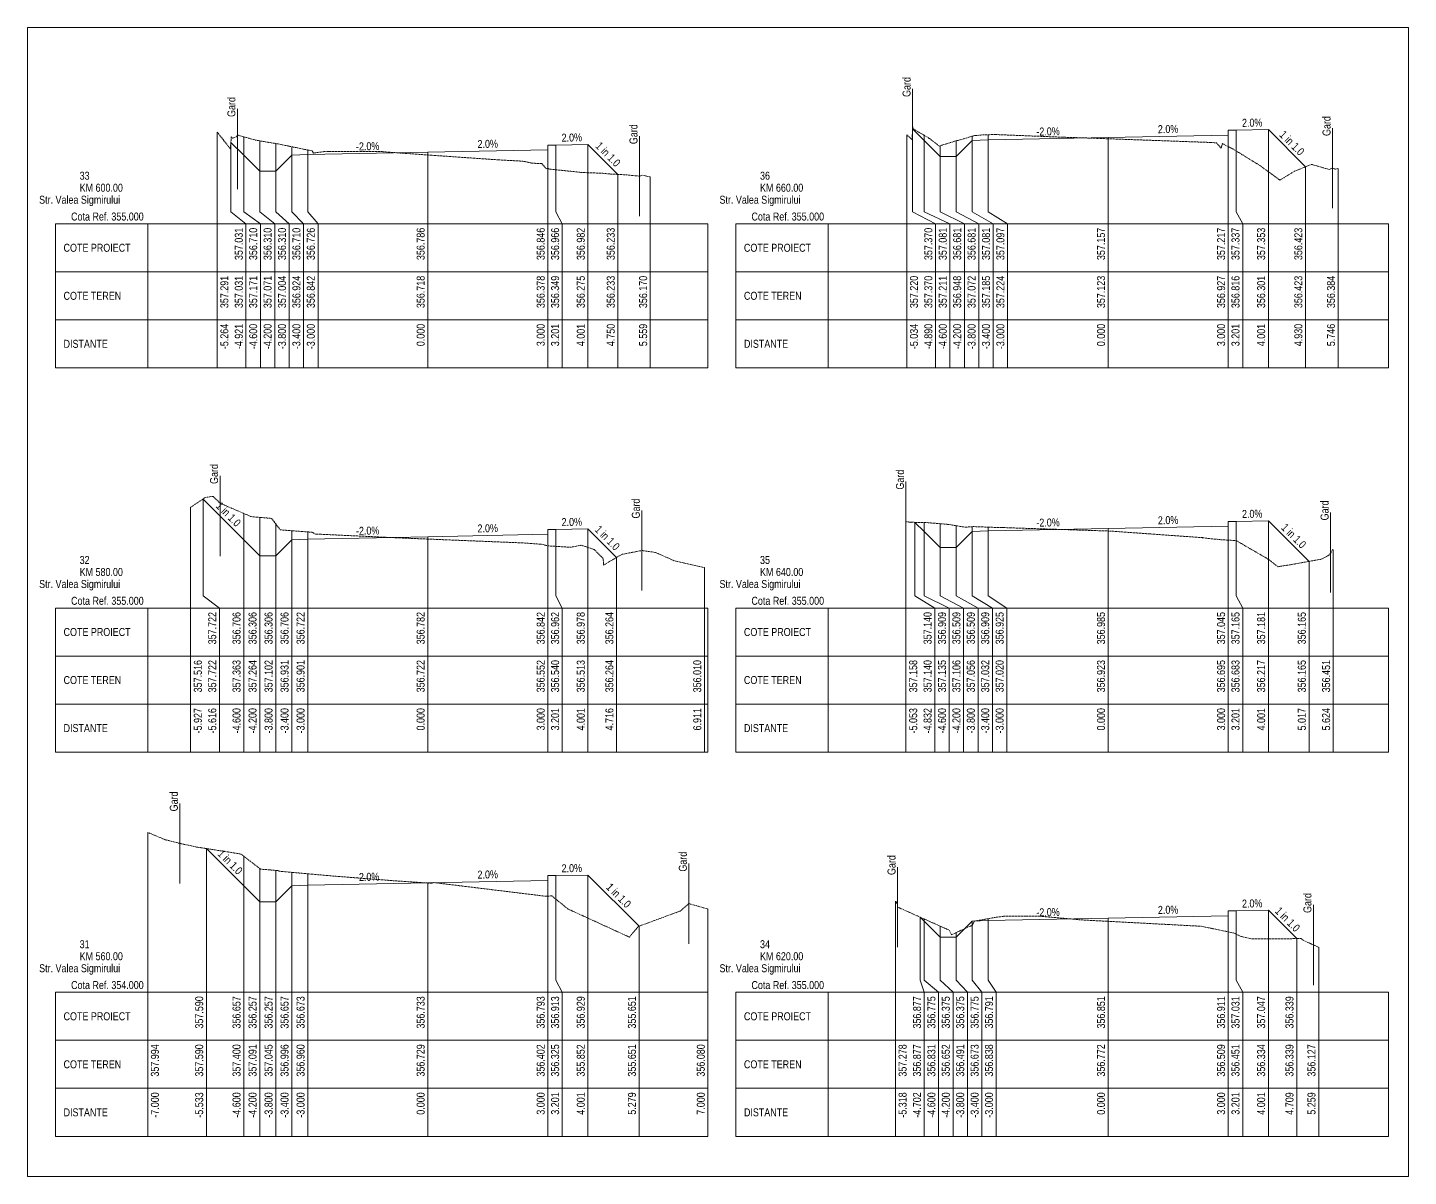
# Paper-space layout 'Str. Valea Sigmirului-XS-6' of a CAD drawing. Extents: x 0 to 345, y 0 to 287.
import ezdxf
from ezdxf.enums import TextEntityAlignment as Align

# ---------------------------------------------------------------- set-up
doc = ezdxf.new("R2010")
doc.units = 0
doc.linetypes.add('DASHED2', pattern=[0.375, 0.25, -0.125])
doc.layers.add('ARD-No Plot', color=1, linetype='Continuous', lineweight=0, plot=False)
for name, color, linetype, lineweight in [('Cartus', 7, 'Continuous', 0), ('DESIGN-TEXT', 7, 'Continuous', 0), ('EXISTING-TEXT', 7, 'Continuous', 0), ('LINES', 7, 'Continuous', 0), ('Text', 7, 'Continuous', 0), ('X-RL', 7, 'Continuous', 0), ('XPLOT-DESIGN', 5, 'Continuous', 0), ('XPLOT-EXISTING', 3, 'DASHED2', 0), ('XPLOT-GRADE', 7, 'Continuous', 0), ('XPLOT-KM', 7, 'Continuous', 0), ('XPLOT-TITLE', 7, 'Continuous', 0)]:
    doc.layers.add(name, color=color, linetype=linetype, lineweight=lineweight)
doc.styles.add('Arial', font='arial.ttf', dxfattribs={"width": 0.8})

# ---------------------------------------------------------------- blocks, each defined once
blk = doc.blocks.new('A3_TRANSV_ALIN_TIRENA')
at = {"layer": 'Cartus'}
blk.add_lwpolyline([(0, 0), (0, 287), (345, 287), (345, 0)], close=True, dxfattribs=at)

psp = doc.layouts.new('Str. Valea Sigmirului-XS-6')

# ---------------------------------------------------------------- linework, layer by layer
at = {"layer": 'LINES'}
for p, q in [((221.12, 271.68), (221.12, 251.68)), ((52.41, 266.68), (52.41, 246.68)), ((47.36, 241), (47.36, 260.91)), ((47.36, 241), (47.36, 260.91)), ((54, 241), (54, 259.71)), ((54, 241), (54, 259.71)), ((54, 241), (54, 259.71)), ((152.88, 259.89), (152.88, 239.89)), ((219.66, 241), (219.66, 260.2)), ((219.66, 241), (219.66, 260.2)), ((221.1, 241), (221.1, 261.7)), ((221.1, 241), (221.1, 261.7)), ((221.1, 241), (221.1, 261.7)), ((224, 241), (224, 260.11)), ((224, 241), (224, 260.11)), ((224, 241), (224, 260.11)), ((236, 241), (236, 259.85)), ((236, 241), (236, 259.85)), ((236, 241), (236, 259.85)), ((240, 241), (240, 260.24)), ((240, 241), (240, 260.24)), ((240, 241), (240, 260.24)), ((270, 241), (270, 259.57)), ((270, 241), (270, 259.57)), ((270, 241), (270, 259.57)), ((300, 241), (300, 260.17)), ((300, 241), (300, 260.17)), ((300, 241), (300, 260.17)), ((302.01, 241), (302.01, 261.37)), ((302.01, 241), (302.01, 261.37)), ((302.01, 241), (302.01, 261.37)), ((310.01, 241), (310.01, 261.53)), ((310.01, 241), (310.01, 261.53)), ((310.01, 241), (310.01, 261.53)), ((326.05, 261.92), (326.05, 241.92)), ((50.79, 241), (50.79, 258.31)), ((50.79, 241), (50.79, 258.31)), ((50.79, 241), (50.79, 258.31)), ((58, 241), (58, 258.71)), ((58, 241), (58, 258.71)), ((58, 241), (58, 258.71)), ((62, 241), (62, 258.04)), ((62, 241), (62, 258.04)), ((62, 241), (62, 258.04)), ((66, 241), (66, 257.24)), ((66, 241), (66, 257.24)), ((66, 241), (66, 257.24)), ((70, 241), (70, 256.42)), ((70, 241), (70, 256.42)), ((70, 241), (70, 256.42)), ((100, 241), (100, 255.86)), ((100, 241), (100, 255.86)), ((100, 241), (100, 255.86)), ((130, 241), (130, 256.46)), ((130, 241), (130, 256.46)), ((130, 241), (130, 256.46)), ((132.01, 241), (132.01, 257.66)), ((132.01, 241), (132.01, 257.66)), ((132.01, 241), (132.01, 257.66)), ((140.01, 241), (140.01, 257.82)), ((140.01, 241), (140.01, 257.82)), ((140.01, 241), (140.01, 257.82)), ((228, 241), (228, 257.48)), ((228, 241), (228, 257.48)), ((228, 241), (228, 257.48)), ((232, 241), (232, 258.72)), ((232, 241), (232, 258.72)), ((232, 241), (232, 258.72)), ((319.3, 241), (319.3, 252.23)), ((319.3, 241), (319.3, 252.23)), ((319.3, 241), (319.3, 252.23)), ((147.5, 241), (147.5, 250.33)), ((147.5, 241), (147.5, 250.33)), ((147.5, 241), (147.5, 250.33)), ((155.59, 241), (155.59, 249.7)), ((155.59, 241), (155.59, 249.7)), ((327.46, 241), (327.46, 251.84)), ((327.46, 241), (327.46, 251.84)), ((47.36, 238), (47.36, 241)), ((47.36, 238), (47.36, 241)), ((54.56, 238), (50.79, 241)), ((54.56, 238), (50.79, 241)), ((54.56, 238), (50.79, 241)), ((58.16, 238), (54, 241)), ((58.16, 238), (54, 241)), ((58.16, 238), (54, 241)), ((61.76, 238), (58, 241)), ((61.76, 238), (58, 241)), ((61.76, 238), (58, 241)), ((65.36, 238), (62, 241)), ((65.36, 238), (62, 241)), ((65.36, 238), (62, 241)), ((68.96, 238), (66, 241)), ((68.96, 238), (66, 241)), ((68.96, 238), (66, 241)), ((72.56, 238), (70, 241)), ((72.56, 238), (70, 241)), ((72.56, 238), (70, 241)), ((100, 238), (100, 241)), ((100, 238), (100, 241)), ((100, 238), (100, 241)), ((130, 238), (130, 241)), ((130, 238), (130, 241)), ((130, 238), (130, 241)), ((133.6, 238), (132.01, 241)), ((133.6, 238), (132.01, 241)), ((133.6, 238), (132.01, 241)), ((140.01, 238), (140.01, 241)), ((140.01, 238), (140.01, 241)), ((140.01, 238), (140.01, 241)), ((147.5, 238), (147.5, 241)), ((147.5, 238), (147.5, 241)), ((147.5, 238), (147.5, 241)), ((155.59, 238), (155.59, 241)), ((155.59, 238), (155.59, 241)), ((219.66, 238), (219.66, 241)), ((219.66, 238), (219.66, 241)), ((226.86, 238), (221.1, 241)), ((226.86, 238), (221.1, 241)), ((226.86, 238), (221.1, 241)), ((230.46, 238), (224, 241)), ((230.46, 238), (224, 241)), ((230.46, 238), (224, 241)), ((234.06, 238), (228, 241)), ((234.06, 238), (228, 241)), ((234.06, 238), (228, 241)), ((237.66, 238), (232, 241)), ((237.66, 238), (232, 241)), ((237.66, 238), (232, 241)), ((241.26, 238), (236, 241)), ((241.26, 238), (236, 241)), ((241.26, 238), (236, 241)), ((244.86, 238), (240, 241)), ((244.86, 238), (240, 241)), ((244.86, 238), (240, 241)), ((270, 238), (270, 241)), ((270, 238), (270, 241)), ((270, 238), (270, 241)), ((300, 238), (300, 241)), ((300, 238), (300, 241)), ((300, 238), (300, 241)), ((303.6, 238), (302.01, 241)), ((303.6, 238), (302.01, 241)), ((303.6, 238), (302.01, 241)), ((310.01, 238), (310.01, 241)), ((310.01, 238), (310.01, 241)), ((310.01, 238), (310.01, 241)), ((319.3, 238), (319.3, 241)), ((319.3, 238), (319.3, 241)), ((319.3, 238), (319.3, 241)), ((327.46, 238), (327.46, 241)), ((327.46, 238), (327.46, 241)), ((6.98, 226), (6.98, 238)), ((6.98, 238), (30, 238)), ((30, 202), (30, 238)), ((30, 238), (170, 238)), ((47.36, 202), (47.36, 238)), ((47.36, 202), (47.36, 238)), ((54.56, 202), (54.56, 238)), ((54.56, 202), (54.56, 238)), ((54.56, 202), (54.56, 238)), ((58.16, 202), (58.16, 238)), ((58.16, 202), (58.16, 238)), ((58.16, 202), (58.16, 238)), ((61.76, 202), (61.76, 238)), ((61.76, 202), (61.76, 238)), ((61.76, 202), (61.76, 238)), ((65.36, 202), (65.36, 238)), ((65.36, 202), (65.36, 238)), ((65.36, 202), (65.36, 238)), ((68.96, 202), (68.96, 238)), ((68.96, 202), (68.96, 238)), ((68.96, 202), (68.96, 238)), ((72.56, 202), (72.56, 238)), ((72.56, 202), (72.56, 238)), ((72.56, 202), (72.56, 238)), ((100, 202), (100, 238)), ((100, 202), (100, 238)), ((100, 202), (100, 238)), ((130, 202), (130, 238)), ((130, 202), (130, 238)), ((130, 202), (130, 238)), ((133.6, 202), (133.6, 238)), ((133.6, 202), (133.6, 238)), ((133.6, 202), (133.6, 238)), ((140.01, 202), (140.01, 238)), ((140.01, 202), (140.01, 238)), ((140.01, 202), (140.01, 238)), ((147.5, 202), (147.5, 238)), ((147.5, 202), (147.5, 238)), ((147.5, 202), (147.5, 238)), ((155.59, 202), (155.59, 238)), ((155.59, 202), (155.59, 238)), ((170, 202), (170, 238)), ((176.98, 226), (176.98, 238)), ((176.98, 238), (200, 238)), ((200, 202), (200, 238)), ((200, 238), (340, 238)), ((219.66, 202), (219.66, 238)), ((219.66, 202), (219.66, 238)), ((226.86, 202), (226.86, 238)), ((226.86, 202), (226.86, 238)), ((226.86, 202), (226.86, 238)), ((230.46, 202), (230.46, 238)), ((230.46, 202), (230.46, 238)), ((230.46, 202), (230.46, 238)), ((234.06, 202), (234.06, 238)), ((234.06, 202), (234.06, 238)), ((234.06, 202), (234.06, 238)), ((237.66, 202), (237.66, 238)), ((237.66, 202), (237.66, 238)), ((237.66, 202), (237.66, 238)), ((241.26, 202), (241.26, 238)), ((241.26, 202), (241.26, 238)), ((241.26, 202), (241.26, 238)), ((244.86, 202), (244.86, 238)), ((244.86, 202), (244.86, 238)), ((244.86, 202), (244.86, 238)), ((270, 202), (270, 238)), ((270, 202), (270, 238)), ((270, 202), (270, 238)), ((300, 202), (300, 238)), ((300, 202), (300, 238)), ((300, 202), (300, 238)), ((303.6, 202), (303.6, 238)), ((303.6, 202), (303.6, 238)), ((303.6, 202), (303.6, 238)), ((310.01, 202), (310.01, 238)), ((310.01, 202), (310.01, 238)), ((310.01, 202), (310.01, 238)), ((319.3, 202), (319.3, 238)), ((319.3, 202), (319.3, 238)), ((319.3, 202), (319.3, 238)), ((327.46, 202), (327.46, 238)), ((327.46, 202), (327.46, 238)), ((340, 202), (340, 238)), ((6.98, 214), (6.98, 226)), ((6.98, 226), (30, 226)), ((30, 226), (6.98, 226)), ((30, 226), (170, 226)), ((176.98, 214), (176.98, 226)), ((176.98, 226), (200, 226)), ((200, 226), (176.98, 226)), ((200, 226), (340, 226)), ((6.98, 202), (6.98, 214)), ((6.98, 214), (30, 214)), ((30, 214), (6.98, 214)), ((30, 214), (170, 214)), ((176.98, 202), (176.98, 214)), ((176.98, 214), (200, 214)), ((200, 214), (176.98, 214)), ((200, 214), (340, 214)), ((30, 202), (6.98, 202)), ((30, 202), (170, 202)), ((200, 202), (176.98, 202)), ((200, 202), (340, 202)), ((48.08, 174.99), (48.08, 154.99)), ((219.47, 173.58), (219.47, 153.58)), ((43.84, 145), (43.84, 169.22)), ((43.84, 145), (43.84, 169.22)), ((43.84, 145), (43.84, 169.22)), ((40.73, 145), (40.73, 167.16)), ((40.73, 145), (40.73, 167.16)), ((54, 145), (54, 165.63)), ((54, 145), (54, 165.63)), ((54, 145), (54, 165.63)), ((153.46, 166.36), (153.46, 146.36)), ((325.56, 165.89), (325.56, 145.89)), ((58, 145), (58, 164.64)), ((58, 145), (58, 164.64)), ((58, 145), (58, 164.64)), ((62, 145), (62, 163.02)), ((62, 145), (62, 163.02)), ((62, 145), (62, 163.02)), ((219.47, 145), (219.47, 163.58)), ((219.47, 145), (219.47, 163.58)), ((221.68, 145), (221.68, 163.4)), ((221.68, 145), (221.68, 163.4)), ((221.68, 145), (221.68, 163.4)), ((224, 145), (224, 163.35)), ((224, 145), (224, 163.35)), ((224, 145), (224, 163.35)), ((228, 145), (228, 163.06)), ((228, 145), (228, 163.06)), ((228, 145), (228, 163.06)), ((232, 145), (232, 162.56)), ((232, 145), (232, 162.56)), ((232, 145), (232, 162.56)), ((236, 145), (236, 162.32)), ((236, 145), (236, 162.32)), ((236, 145), (236, 162.32)), ((240, 145), (240, 162.2)), ((240, 145), (240, 162.2)), ((240, 145), (240, 162.2)), ((300, 145), (300, 162.45)), ((300, 145), (300, 162.45)), ((300, 145), (300, 162.45)), ((302.01, 145), (302.01, 163.65)), ((302.01, 145), (302.01, 163.65)), ((302.01, 145), (302.01, 163.65)), ((310.01, 145), (310.01, 163.81)), ((310.01, 145), (310.01, 163.81)), ((310.01, 145), (310.01, 163.81)), ((66, 145), (66, 161.31)), ((66, 145), (66, 161.31)), ((66, 145), (66, 161.31)), ((70, 145), (70, 161.01)), ((70, 145), (70, 161.01)), ((70, 145), (70, 161.01)), ((100, 145), (100, 159.82)), ((100, 145), (100, 159.82)), ((100, 145), (100, 159.82)), ((130, 145), (130, 160.42)), ((130, 145), (130, 160.42)), ((130, 145), (130, 160.42)), ((132.01, 145), (132.01, 161.62)), ((132.01, 145), (132.01, 161.62)), ((132.01, 145), (132.01, 161.62)), ((140.01, 145), (140.01, 161.78)), ((140.01, 145), (140.01, 161.78)), ((140.01, 145), (140.01, 161.78)), ((270, 145), (270, 161.85)), ((270, 145), (270, 161.85)), ((270, 145), (270, 161.85)), ((326.24, 145), (326.24, 156.51)), ((326.24, 145), (326.24, 156.51)), ((147.16, 145), (147.16, 154.64)), ((147.16, 145), (147.16, 154.64)), ((147.16, 145), (147.16, 154.64)), ((169.11, 145), (169.11, 152.1)), ((169.11, 145), (169.11, 152.1)), ((320.17, 145), (320.17, 153.65)), ((320.17, 145), (320.17, 153.65)), ((320.17, 145), (320.17, 153.65)), ((40.73, 142), (40.73, 145)), ((40.73, 142), (40.73, 145)), ((47.93, 142), (43.84, 145)), ((47.93, 142), (43.84, 145)), ((47.93, 142), (43.84, 145)), ((54, 142), (54, 145)), ((54, 142), (54, 145)), ((54, 142), (54, 145)), ((58, 142), (58, 145)), ((58, 142), (58, 145)), ((58, 142), (58, 145)), ((62, 142), (62, 145)), ((62, 142), (62, 145)), ((62, 142), (62, 145)), ((66, 142), (66, 145)), ((66, 142), (66, 145)), ((66, 142), (66, 145)), ((70, 142), (70, 145)), ((70, 142), (70, 145)), ((70, 142), (70, 145)), ((100, 142), (100, 145)), ((100, 142), (100, 145)), ((100, 142), (100, 145)), ((130, 142), (130, 145)), ((130, 142), (130, 145)), ((130, 142), (130, 145)), ((133.6, 142), (132.01, 145)), ((133.6, 142), (132.01, 145)), ((133.6, 142), (132.01, 145)), ((140.01, 142), (140.01, 145)), ((140.01, 142), (140.01, 145)), ((140.01, 142), (140.01, 145)), ((147.16, 142), (147.16, 145)), ((147.16, 142), (147.16, 145)), ((147.16, 142), (147.16, 145)), ((169.11, 142), (169.11, 145)), ((169.11, 142), (169.11, 145)), ((219.47, 142), (219.47, 145)), ((219.47, 142), (219.47, 145)), ((226.67, 142), (221.68, 145)), ((226.67, 142), (221.68, 145)), ((226.67, 142), (221.68, 145)), ((230.27, 142), (224, 145)), ((230.27, 142), (224, 145)), ((230.27, 142), (224, 145)), ((233.87, 142), (228, 145)), ((233.87, 142), (228, 145)), ((233.87, 142), (228, 145)), ((237.47, 142), (232, 145)), ((237.47, 142), (232, 145)), ((237.47, 142), (232, 145)), ((241.07, 142), (236, 145)), ((241.07, 142), (236, 145)), ((241.07, 142), (236, 145)), ((244.67, 142), (240, 145)), ((244.67, 142), (240, 145)), ((244.67, 142), (240, 145)), ((270, 142), (270, 145)), ((270, 142), (270, 145)), ((270, 142), (270, 145)), ((300, 142), (300, 145)), ((300, 142), (300, 145)), ((300, 142), (300, 145)), ((303.6, 142), (302.01, 145)), ((303.6, 142), (302.01, 145)), ((303.6, 142), (302.01, 145)), ((310.01, 142), (310.01, 145)), ((310.01, 142), (310.01, 145)), ((310.01, 142), (310.01, 145)), ((320.17, 142), (320.17, 145)), ((320.17, 142), (320.17, 145)), ((320.17, 142), (320.17, 145)), ((326.24, 142), (326.24, 145)), ((326.24, 142), (326.24, 145)), ((6.98, 130), (6.98, 142)), ((6.98, 142), (30, 142)), ((30, 106), (30, 142)), ((30, 142), (170, 142)), ((40.73, 106), (40.73, 142)), ((40.73, 106), (40.73, 142)), ((47.93, 106), (47.93, 142)), ((47.93, 106), (47.93, 142)), ((47.93, 106), (47.93, 142)), ((54, 106), (54, 142)), ((54, 106), (54, 142)), ((54, 106), (54, 142)), ((58, 106), (58, 142)), ((58, 106), (58, 142)), ((58, 106), (58, 142)), ((62, 106), (62, 142)), ((62, 106), (62, 142)), ((62, 106), (62, 142)), ((66, 106), (66, 142)), ((66, 106), (66, 142)), ((66, 106), (66, 142)), ((70, 106), (70, 142)), ((70, 106), (70, 142)), ((70, 106), (70, 142)), ((100, 106), (100, 142)), ((100, 106), (100, 142)), ((100, 106), (100, 142)), ((130, 106), (130, 142)), ((130, 106), (130, 142)), ((130, 106), (130, 142)), ((133.6, 106), (133.6, 142)), ((133.6, 106), (133.6, 142)), ((133.6, 106), (133.6, 142)), ((140.01, 106), (140.01, 142)), ((140.01, 106), (140.01, 142)), ((140.01, 106), (140.01, 142)), ((147.16, 106), (147.16, 142)), ((147.16, 106), (147.16, 142)), ((147.16, 106), (147.16, 142)), ((169.11, 106), (169.11, 142)), ((169.11, 106), (169.11, 142)), ((170, 106), (170, 142)), ((176.98, 130), (176.98, 142)), ((176.98, 142), (200, 142)), ((200, 106), (200, 142)), ((200, 142), (340, 142)), ((219.47, 106), (219.47, 142)), ((219.47, 106), (219.47, 142)), ((226.67, 106), (226.67, 142)), ((226.67, 106), (226.67, 142)), ((226.67, 106), (226.67, 142)), ((230.27, 106), (230.27, 142)), ((230.27, 106), (230.27, 142)), ((230.27, 106), (230.27, 142)), ((233.87, 106), (233.87, 142)), ((233.87, 106), (233.87, 142)), ((233.87, 106), (233.87, 142)), ((237.47, 106), (237.47, 142)), ((237.47, 106), (237.47, 142)), ((237.47, 106), (237.47, 142)), ((241.07, 106), (241.07, 142)), ((241.07, 106), (241.07, 142)), ((241.07, 106), (241.07, 142)), ((244.67, 106), (244.67, 142)), ((244.67, 106), (244.67, 142)), ((244.67, 106), (244.67, 142)), ((270, 106), (270, 142)), ((270, 106), (270, 142)), ((270, 106), (270, 142)), ((300, 106), (300, 142)), ((300, 106), (300, 142)), ((300, 106), (300, 142)), ((303.6, 106), (303.6, 142)), ((303.6, 106), (303.6, 142)), ((303.6, 106), (303.6, 142)), ((310.01, 106), (310.01, 142)), ((310.01, 106), (310.01, 142)), ((310.01, 106), (310.01, 142)), ((320.17, 106), (320.17, 142)), ((320.17, 106), (320.17, 142)), ((320.17, 106), (320.17, 142)), ((326.24, 106), (326.24, 142)), ((326.24, 106), (326.24, 142)), ((340, 106), (340, 142)), ((6.98, 118), (6.98, 130)), ((6.98, 130), (30, 130)), ((30, 130), (6.98, 130)), ((30, 130), (170, 130)), ((176.98, 118), (176.98, 130)), ((176.98, 130), (200, 130)), ((200, 130), (176.98, 130)), ((200, 130), (340, 130)), ((6.98, 106), (6.98, 118)), ((6.98, 118), (30, 118)), ((30, 118), (6.98, 118)), ((30, 118), (170, 118)), ((176.98, 106), (176.98, 118)), ((176.98, 118), (200, 118)), ((200, 118), (176.98, 118)), ((200, 118), (340, 118)), ((30, 106), (6.98, 106)), ((30, 106), (170, 106)), ((200, 106), (176.98, 106)), ((200, 106), (340, 106)), ((38.03, 93.19), (38.03, 73.19)), ((30, 49), (30, 85.94)), ((30, 49), (30, 85.94)), ((44.67, 49), (44.67, 81.9)), ((44.67, 49), (44.67, 81.9)), ((44.67, 49), (44.67, 81.9)), ((54, 49), (54, 80)), ((54, 49), (54, 80)), ((54, 49), (54, 80)), ((58, 49), (58, 76.91)), ((58, 49), (58, 76.91)), ((58, 49), (58, 76.91)), ((62, 49), (62, 76.45)), ((62, 49), (62, 76.45)), ((62, 49), (62, 76.45)), ((66, 49), (66, 75.96)), ((66, 49), (66, 75.96)), ((66, 49), (66, 75.96)), ((165.2, 78.14), (165.2, 58.14)), ((217.36, 77.29), (217.36, 57.29)), ((70, 49), (70, 75.6)), ((70, 49), (70, 75.6)), ((70, 49), (70, 75.6)), ((100, 49), (100, 73.33)), ((100, 49), (100, 73.33)), ((100, 49), (100, 73.33)), ((130, 49), (130, 73.93)), ((130, 49), (130, 73.93)), ((130, 49), (130, 73.93)), ((132.01, 49), (132.01, 75.13)), ((132.01, 49), (132.01, 75.13)), ((132.01, 49), (132.01, 75.13)), ((140.01, 49), (140.01, 75.29)), ((140.01, 49), (140.01, 75.29)), ((140.01, 49), (140.01, 75.29)), ((170, 49), (170, 66.8)), ((170, 49), (170, 66.8)), ((216.82, 49), (216.82, 68.78)), ((216.82, 49), (216.82, 68.78)), ((302.01, 49), (302.01, 66.31)), ((302.01, 49), (302.01, 66.31)), ((302.01, 49), (302.01, 66.31)), ((310.01, 49), (310.01, 66.47)), ((310.01, 49), (310.01, 66.47)), ((310.01, 49), (310.01, 66.47)), ((321.27, 67.81), (321.27, 47.81)), ((152.79, 49), (152.79, 62.51)), ((152.79, 49), (152.79, 62.51)), ((152.79, 49), (152.79, 62.51)), ((222.98, 49), (222.98, 64.77)), ((222.98, 49), (222.98, 64.77)), ((222.98, 49), (222.98, 64.77)), ((224, 49), (224, 64.31)), ((224, 49), (224, 64.31)), ((224, 49), (224, 64.31)), ((228, 49), (228, 62.52)), ((228, 49), (228, 62.52)), ((228, 49), (228, 62.52)), ((236, 49), (236, 63.75)), ((236, 49), (236, 63.75)), ((236, 49), (236, 63.75)), ((240, 49), (240, 64.38)), ((240, 49), (240, 64.38)), ((240, 49), (240, 64.38)), ((270, 49), (270, 64.51)), ((270, 49), (270, 64.51)), ((270, 49), (270, 64.51)), ((300, 49), (300, 65.11)), ((300, 49), (300, 65.11)), ((300, 49), (300, 65.11)), ((232, 49), (232, 60.91)), ((232, 49), (232, 60.91)), ((232, 49), (232, 60.91)), ((317.09, 49), (317.09, 59.39)), ((317.09, 49), (317.09, 59.39)), ((317.09, 49), (317.09, 59.39)), ((322.59, 49), (322.59, 57.27)), ((322.59, 49), (322.59, 57.27)), ((30, 46), (30, 49)), ((30, 46), (30, 49)), ((44.67, 46), (44.67, 49)), ((44.67, 46), (44.67, 49)), ((44.67, 46), (44.67, 49)), ((54, 46), (54, 49)), ((54, 46), (54, 49)), ((54, 46), (54, 49)), ((58, 46), (58, 49)), ((58, 46), (58, 49)), ((58, 46), (58, 49)), ((62, 46), (62, 49)), ((62, 46), (62, 49)), ((62, 46), (62, 49)), ((66, 46), (66, 49)), ((66, 46), (66, 49)), ((66, 46), (66, 49)), ((70, 46), (70, 49)), ((70, 46), (70, 49)), ((70, 46), (70, 49)), ((100, 46), (100, 49)), ((100, 46), (100, 49)), ((100, 46), (100, 49)), ((130, 46), (130, 49)), ((130, 46), (130, 49)), ((130, 46), (130, 49)), ((133.6, 46), (132.01, 49)), ((133.6, 46), (132.01, 49)), ((133.6, 46), (132.01, 49)), ((140.01, 46), (140.01, 49)), ((140.01, 46), (140.01, 49)), ((140.01, 46), (140.01, 49)), ((152.79, 46), (152.79, 49)), ((152.79, 46), (152.79, 49)), ((152.79, 46), (152.79, 49)), ((170, 46), (170, 49)), ((170, 46), (170, 49)), ((216.82, 46), (216.82, 49)), ((216.82, 46), (216.82, 49)), ((224.02, 46), (222.98, 49)), ((224.02, 46), (222.98, 49)), ((224.02, 46), (222.98, 49)), ((227.62, 46), (224, 49)), ((227.62, 46), (224, 49)), ((227.62, 46), (224, 49)), ((231.22, 46), (228, 49)), ((231.22, 46), (228, 49)), ((231.22, 46), (228, 49)), ((234.82, 46), (232, 49)), ((234.82, 46), (232, 49)), ((234.82, 46), (232, 49)), ((238.42, 46), (236, 49)), ((238.42, 46), (236, 49)), ((238.42, 46), (236, 49)), ((242.02, 46), (240, 49)), ((242.02, 46), (240, 49)), ((242.02, 46), (240, 49)), ((270, 46), (270, 49)), ((270, 46), (270, 49)), ((270, 46), (270, 49)), ((300, 46), (300, 49)), ((300, 46), (300, 49)), ((300, 46), (300, 49)), ((303.6, 46), (302.01, 49)), ((303.6, 46), (302.01, 49)), ((303.6, 46), (302.01, 49)), ((310.01, 46), (310.01, 49)), ((310.01, 46), (310.01, 49)), ((310.01, 46), (310.01, 49)), ((317.09, 46), (317.09, 49)), ((317.09, 46), (317.09, 49)), ((317.09, 46), (317.09, 49)), ((322.59, 46), (322.59, 49)), ((322.59, 46), (322.59, 49)), ((6.98, 34), (6.98, 46)), ((6.98, 46), (30, 46)), ((30, 10), (30, 46)), ((30, 10), (30, 46)), ((30, 10), (30, 46)), ((30, 46), (170, 46)), ((44.67, 10), (44.67, 46)), ((44.67, 10), (44.67, 46)), ((44.67, 10), (44.67, 46)), ((54, 10), (54, 46)), ((54, 10), (54, 46)), ((54, 10), (54, 46)), ((58, 10), (58, 46)), ((58, 10), (58, 46)), ((58, 10), (58, 46)), ((62, 10), (62, 46)), ((62, 10), (62, 46)), ((62, 10), (62, 46)), ((66, 10), (66, 46)), ((66, 10), (66, 46)), ((66, 10), (66, 46)), ((70, 10), (70, 46)), ((70, 10), (70, 46)), ((70, 10), (70, 46)), ((100, 10), (100, 46)), ((100, 10), (100, 46)), ((100, 10), (100, 46)), ((130, 10), (130, 46)), ((130, 10), (130, 46)), ((130, 10), (130, 46)), ((133.6, 10), (133.6, 46)), ((133.6, 10), (133.6, 46)), ((133.6, 10), (133.6, 46)), ((140.01, 10), (140.01, 46)), ((140.01, 10), (140.01, 46)), ((140.01, 10), (140.01, 46)), ((152.79, 10), (152.79, 46)), ((152.79, 10), (152.79, 46)), ((152.79, 10), (152.79, 46)), ((170, 10), (170, 46)), ((170, 10), (170, 46)), ((170, 10), (170, 46)), ((176.98, 34), (176.98, 46)), ((176.98, 46), (200, 46)), ((200, 10), (200, 46)), ((200, 46), (340, 46)), ((216.82, 10), (216.82, 46)), ((216.82, 10), (216.82, 46)), ((224.02, 10), (224.02, 46)), ((224.02, 10), (224.02, 46)), ((224.02, 10), (224.02, 46)), ((227.62, 10), (227.62, 46)), ((227.62, 10), (227.62, 46)), ((227.62, 10), (227.62, 46)), ((231.22, 10), (231.22, 46)), ((231.22, 10), (231.22, 46)), ((231.22, 10), (231.22, 46)), ((234.82, 10), (234.82, 46)), ((234.82, 10), (234.82, 46)), ((234.82, 10), (234.82, 46)), ((238.42, 10), (238.42, 46)), ((238.42, 10), (238.42, 46)), ((238.42, 10), (238.42, 46)), ((242.02, 10), (242.02, 46)), ((242.02, 10), (242.02, 46)), ((242.02, 10), (242.02, 46)), ((270, 10), (270, 46)), ((270, 10), (270, 46)), ((270, 10), (270, 46)), ((300, 10), (300, 46)), ((300, 10), (300, 46)), ((300, 10), (300, 46)), ((303.6, 10), (303.6, 46)), ((303.6, 10), (303.6, 46)), ((303.6, 10), (303.6, 46)), ((310.01, 10), (310.01, 46)), ((310.01, 10), (310.01, 46)), ((310.01, 10), (310.01, 46)), ((317.09, 10), (317.09, 46)), ((317.09, 10), (317.09, 46)), ((317.09, 10), (317.09, 46)), ((322.59, 10), (322.59, 46)), ((322.59, 10), (322.59, 46)), ((340, 10), (340, 46)), ((6.98, 22), (6.98, 34)), ((6.98, 34), (30, 34)), ((30, 34), (6.98, 34)), ((30, 34), (170, 34)), ((176.98, 22), (176.98, 34)), ((176.98, 34), (200, 34)), ((200, 34), (176.98, 34)), ((200, 34), (340, 34)), ((6.98, 10), (6.98, 22)), ((6.98, 22), (30, 22)), ((30, 22), (6.98, 22)), ((30, 22), (170, 22)), ((176.98, 10), (176.98, 22)), ((176.98, 22), (200, 22)), ((200, 22), (176.98, 22)), ((200, 22), (340, 22)), ((30, 10), (6.98, 10)), ((30, 10), (170, 10)), ((200, 10), (176.98, 10)), ((200, 10), (340, 10))]:
    psp.add_line(p, q, dxfattribs=at)
at = {"layer": 'XPLOT-DESIGN'}
for p, q in [((221.1, 261.7), (224, 258.81)), ((224, 258.81), (228, 254.81)), ((232, 254.81), (236, 258.81)), ((236, 258.81), (240, 258.97)), ((240, 258.97), (270, 259.57)), ((270, 259.57), (300, 260.17)), ((300, 260.17), (300.01, 261.37)), ((300.01, 261.37), (302.01, 261.37)), ((302.01, 261.37), (310.01, 261.53)), ((310.01, 261.53), (319.3, 252.23)), ((50.79, 258.31), (54, 255.1)), ((70, 255.26), (100, 255.86)), ((100, 255.86), (130, 256.46)), ((130, 256.46), (130.01, 257.66)), ((130.01, 257.66), (132.01, 257.66)), ((132.01, 257.66), (140.01, 257.82)), ((140.01, 257.82), (147.5, 250.33)), ((54, 255.1), (58, 251.1)), ((62, 251.1), (66, 255.1)), ((66, 255.1), (70, 255.26)), ((228, 254.81), (232, 254.81)), ((58, 251.1), (62, 251.1)), ((43.84, 169.22), (54, 159.06)), ((221.68, 163.4), (224, 161.09)), ((270, 161.85), (300, 162.45)), ((300, 162.45), (300.01, 163.65)), ((300.01, 163.65), (302.01, 163.65)), ((302.01, 163.65), (310.01, 163.81)), ((310.01, 163.81), (320.17, 153.65)), ((54, 159.06), (58, 155.06)), ((62, 155.06), (66, 159.06)), ((66, 159.06), (70, 159.22)), ((70, 159.22), (100, 159.82)), ((100, 159.82), (130, 160.42)), ((130, 160.42), (130.01, 161.62)), ((130.01, 161.62), (132.01, 161.62)), ((132.01, 161.62), (140.01, 161.78)), ((140.01, 161.78), (147.16, 154.64)), ((224, 161.09), (228, 157.09)), ((232, 157.09), (236, 161.09)), ((236, 161.09), (240, 161.25)), ((240, 161.25), (270, 161.85)), ((228, 157.09), (232, 157.09)), ((58, 155.06), (62, 155.06)), ((44.67, 81.9), (54, 72.57)), ((54, 72.57), (58, 68.57)), ((62, 68.57), (66, 72.57)), ((66, 72.57), (70, 72.73)), ((70, 72.73), (100, 73.33)), ((100, 73.33), (130, 73.93)), ((130, 73.93), (130.01, 75.13)), ((130.01, 75.13), (132.01, 75.13)), ((132.01, 75.13), (140.01, 75.29)), ((140.01, 75.29), (152.79, 62.51)), ((58, 68.57), (62, 68.57)), ((300, 65.11), (300.01, 66.31)), ((300.01, 66.31), (302.01, 66.31)), ((302.01, 66.31), (310.01, 66.47)), ((310.01, 66.47), (317.09, 59.39)), ((222.98, 64.77), (224, 63.75)), ((224, 63.75), (228, 59.75)), ((232, 59.75), (236, 63.75)), ((236, 63.75), (240, 63.91)), ((240, 63.91), (270, 64.51)), ((270, 64.51), (300, 65.11)), ((228, 59.75), (232, 59.75))]:
    psp.add_line(p, q, dxfattribs=at)
at = {"layer": 'XPLOT-EXISTING'}
for p, q in [((221.1, 261.7), (221.12, 262.34)), ((221.12, 262.34), (221.41, 261.61)), ((47.36, 260.91), (50.67, 256.71)), ((50.79, 258.31), (50.9, 259.73)), ((50.9, 259.73), (51.21, 259.38)), ((51.21, 259.38), (52.2, 259.71)), ((52.2, 259.71), (52.41, 260.16)), ((52.41, 260.16), (54, 259.71)), ((54, 259.71), (56.95, 258.89)), ((56.95, 258.89), (58, 258.71)), ((219.66, 260.2), (220.96, 259.07)), ((220.96, 259.07), (221.02, 259.15)), ((221.02, 259.15), (221.1, 261.7)), ((221.41, 261.61), (224, 260.11)), ((224, 260.11), (225.07, 259.49)), ((225.07, 259.49), (227.78, 257.41)), ((232, 258.72), (232.15, 258.77)), ((232.15, 258.77), (232.67, 258.86)), ((232.67, 258.86), (236, 259.85)), ((236, 259.85), (236.58, 260.02)), ((236.58, 260.02), (237.45, 260.08)), ((237.45, 260.08), (238.77, 260.21)), ((238.77, 260.21), (240, 260.24)), ((240, 260.24), (241.74, 260.29)), ((241.74, 260.29), (258.8, 259.61)), ((258.8, 259.61), (265.74, 259.39)), ((265.74, 259.39), (270, 259.23)), ((270, 259.23), (270, 259.23)), ((270, 259.23), (295.81, 258.3)), ((50.67, 256.71), (50.79, 258.31)), ((58, 258.71), (62, 258.04)), ((62, 258.04), (62.62, 257.94)), ((62.62, 257.94), (66, 257.24)), ((66, 257.24), (70, 256.42)), ((70, 256.42), (71.12, 256.2)), ((71.12, 256.2), (71.42, 255.67)), ((71.42, 255.67), (74.45, 256.07)), ((74.45, 256.07), (75.55, 256.07)), ((75.55, 256.07), (85.31, 256.08)), ((85.31, 256.08), (88.39, 256.03)), ((88.39, 256.03), (93.09, 255.67)), ((93.09, 255.67), (100, 255.18)), ((227.78, 257.41), (228, 257.48)), ((228, 257.48), (230.64, 258.3)), ((230.64, 258.3), (232, 258.72)), ((295.81, 258.3), (297.08, 258.21)), ((297.08, 258.21), (298.23, 256.85)), ((298.23, 256.85), (298.53, 258.01)), ((298.53, 258.01), (300, 257.27)), ((300, 257.27), (301.13, 256.7)), ((301.13, 256.7), (302.01, 256.16)), ((302.01, 256.16), (307.89, 252.55)), ((100, 255.18), (100, 255.18)), ((100, 255.18), (117.76, 253.95)), ((117.76, 253.95), (123.7, 253.64)), ((123.7, 253.64), (126.16, 253.12)), ((126.16, 253.12), (128.51, 253.03)), ((128.51, 253.03), (129.56, 251.76)), ((307.89, 252.55), (310.01, 251.01)), ((316.52, 251.1), (319.3, 252.23)), ((319.3, 252.23), (320.77, 252.83)), ((320.77, 252.83), (325.22, 251.55)), ((325.22, 251.55), (326.05, 251.92)), ((326.05, 251.92), (326.75, 251.61)), ((129.56, 251.76), (130, 251.78)), ((130, 251.78), (130.07, 251.79)), ((130.07, 251.79), (130.11, 251.69)), ((130.11, 251.69), (132.01, 251.49)), ((132.01, 251.49), (138.7, 250.79)), ((138.7, 250.79), (140.01, 250.75)), ((140.01, 250.75), (143.37, 250.63)), ((143.37, 250.63), (145.76, 250.42)), ((145.76, 250.42), (147.5, 250.33)), ((147.5, 250.33), (149.48, 250.23)), ((149.48, 250.23), (152.88, 249.89)), ((152.88, 249.89), (153.65, 250.13)), ((153.65, 250.13), (155.59, 249.7)), ((310.01, 251.01), (312.89, 248.91)), ((312.89, 248.91), (316.52, 251.1)), ((326.75, 251.61), (327.46, 251.84)), ((40.73, 167.16), (43.84, 169.22)), ((43.84, 169.22), (44.45, 169.63)), ((44.45, 169.63), (46.35, 169.89)), ((46.35, 169.89), (48.08, 168.18)), ((48.08, 168.18), (54, 165.63)), ((54, 165.63), (55.89, 164.82)), ((55.89, 164.82), (58, 164.64)), ((58, 164.64), (60.96, 164.39)), ((60.96, 164.39), (62, 163.02)), ((62, 163.02), (63.12, 161.54)), ((219.47, 163.58), (220.52, 163.43)), ((220.52, 163.43), (220.64, 163.37)), ((220.64, 163.37), (220.66, 163.36)), ((220.66, 163.36), (220.68, 163.39)), ((220.68, 163.39), (220.74, 163.43)), ((220.74, 163.43), (221.68, 163.4)), ((221.68, 163.4), (224, 163.35)), ((224, 163.35), (224.75, 163.33)), ((224.75, 163.33), (228, 163.06)), ((228, 163.06), (230.02, 162.89)), ((230.02, 162.89), (232, 162.56)), ((232, 162.56), (234.25, 162.19)), ((234.25, 162.19), (236, 162.32)), ((236, 162.32), (236.29, 162.34)), ((236.29, 162.34), (240, 162.2)), ((240, 162.2), (243.06, 162.08)), ((63.12, 161.54), (64.35, 161.43)), ((64.35, 161.43), (66, 161.31)), ((66, 161.31), (70, 161.01)), ((70, 161.01), (71.09, 160.93)), ((71.09, 160.93), (72, 160.43)), ((72, 160.43), (73.45, 160.41)), ((73.45, 160.41), (92.64, 159.52)), ((92.64, 159.52), (100, 159.22)), ((100, 159.22), (100, 159.22)), ((100, 159.22), (123.6, 158.27)), ((243.06, 162.08), (243.65, 162.1)), ((243.65, 162.1), (245.5, 162.03)), ((245.5, 162.03), (267.24, 161.33)), ((267.24, 161.33), (270, 161.23)), ((270, 161.23), (270, 161.23)), ((270, 161.23), (270.59, 161.21)), ((270.59, 161.21), (293.49, 159.58)), ((293.49, 159.58), (293.62, 159.42)), ((293.62, 159.42), (293.66, 159.58)), ((293.66, 159.58), (294.91, 159.36)), ((294.91, 159.36), (294.94, 159.36)), ((294.94, 159.36), (298.16, 159.07)), ((298.16, 159.07), (298.89, 159.01)), ((298.89, 159.01), (300, 158.95)), ((300, 158.95), (301.98, 158.85)), ((301.98, 158.85), (302.01, 158.83)), ((302.01, 158.83), (309.92, 154.23)), ((123.6, 158.27), (128.42, 157.93)), ((128.42, 157.93), (129.94, 157.53)), ((129.94, 157.53), (130, 157.52)), ((130, 157.52), (132.01, 157.4)), ((132.01, 157.4), (135.68, 157.17)), ((135.68, 157.17), (138.32, 157.69)), ((138.32, 157.69), (140.01, 157.13)), ((140.01, 157.13), (141.58, 156.6)), ((141.58, 156.6), (143.31, 154.89)), ((147.63, 154.92), (148.57, 155.42)), ((148.57, 155.42), (153.46, 156.36)), ((153.46, 156.36), (156.87, 155.88)), ((156.87, 155.88), (161.69, 153.76)), ((325.15, 155.19), (325.56, 155.89)), ((325.56, 155.89), (325.61, 155.74)), ((325.61, 155.74), (326.03, 156.59)), ((326.03, 156.59), (326.24, 156.51)), ((143.31, 154.89), (143.83, 154.3)), ((143.83, 154.3), (143.88, 152.71)), ((143.88, 152.71), (147.16, 154.64)), ((147.16, 154.64), (147.63, 154.92)), ((161.69, 153.76), (169.11, 152.1)), ((309.92, 154.23), (310.01, 154.17)), ((310.01, 154.17), (312.43, 152.32)), ((312.43, 152.32), (315.53, 152.81)), ((315.53, 152.81), (320.17, 153.65)), ((320.17, 153.65), (323.22, 154.19)), ((323.22, 154.19), (325.15, 155.19)), ((30, 85.94), (30, 85.94)), ((30, 85.94), (34.38, 84.12)), ((34.38, 84.12), (38.03, 83.19)), ((38.03, 83.19), (42.17, 82.29)), ((42.17, 82.29), (44.67, 81.9)), ((44.67, 81.9), (53.29, 80.54)), ((53.29, 80.54), (54, 80)), ((54, 80), (58, 76.91)), ((58, 76.91), (58.2, 76.76)), ((58.2, 76.76), (60.49, 76.57)), ((60.49, 76.57), (62, 76.45)), ((62, 76.45), (62.54, 76.41)), ((62.54, 76.41), (62.86, 76.24)), ((62.86, 76.24), (66, 75.96)), ((66, 75.96), (70, 75.6)), ((70, 75.6), (76.36, 75.03)), ((76.36, 75.03), (91.35, 73.87)), ((91.35, 73.87), (100, 73.29)), ((100, 73.29), (100, 73.29)), ((100, 73.29), (101.05, 73.22)), ((101.05, 73.22), (101.51, 73.4)), ((101.51, 73.4), (116.11, 71.62)), ((116.11, 71.62), (129.36, 69.99)), ((129.36, 69.99), (130, 70.02)), ((130, 70.02), (130.99, 70.08)), ((130.99, 70.08), (132.01, 69.25)), ((132.01, 69.25), (135.06, 66.78)), ((135.06, 66.78), (140.01, 64.52)), ((152.79, 62.51), (163.07, 66.3)), ((163.07, 66.3), (165.2, 68.14)), ((165.2, 68.14), (170, 66.8)), ((216.82, 68.78), (217.22, 68.27)), ((217.22, 68.27), (217.26, 68.77)), ((217.26, 68.77), (217.26, 68.71)), ((217.26, 68.71), (217.36, 67.29)), ((217.36, 67.29), (222.98, 64.77)), ((140.01, 64.52), (150.36, 59.78)), ((150.36, 59.78), (152.57, 62.43)), ((152.57, 62.43), (152.79, 62.51)), ((222.98, 64.77), (224, 64.31)), ((224, 64.31), (228, 62.52)), ((228, 62.52), (229.57, 61.81)), ((232, 60.91), (236, 62.73)), ((236, 62.73), (236.1, 62.77)), ((236.1, 62.77), (236.54, 63.76)), ((236.54, 63.76), (236.6, 63.82)), ((236.6, 63.82), (236.62, 63.77)), ((236.62, 63.77), (240, 64.38)), ((240, 64.38), (241.63, 64.68)), ((241.63, 64.68), (244.09, 65.01)), ((244.09, 65.01), (249.48, 64.99)), ((249.48, 64.99), (252.94, 65)), ((252.94, 65), (262.77, 64.13)), ((262.77, 64.13), (263.15, 64.1)), ((263.15, 64.1), (264.73, 63.99)), ((264.73, 63.99), (270, 63.72)), ((270, 63.72), (270, 63.72)), ((270, 63.72), (293.24, 62.49)), ((293.24, 62.49), (300, 61.09)), ((229.57, 61.81), (230.23, 61.54)), ((230.23, 61.54), (230.81, 60.37)), ((230.81, 60.37), (232, 60.91)), ((300, 61.09), (301.33, 60.81)), ((301.33, 60.81), (301.47, 60.75)), ((301.47, 60.75), (302.01, 60.51)), ((302.01, 60.51), (302.47, 60.3)), ((302.47, 60.3), (302.94, 60.01)), ((302.94, 60.01), (305.85, 59.31)), ((305.85, 59.31), (310.01, 59.34)), ((310.01, 59.34), (316.1, 59.39)), ((316.1, 59.39), (317.09, 59.39)), ((317.09, 59.39), (318.18, 59.39)), ((318.18, 59.39), (318.67, 59.03)), ((318.67, 59.03), (321.27, 57.81)), ((321.27, 57.81), (322.59, 57.27))]:
    psp.add_line(p, q, dxfattribs=at)

# ---------------------------------------------------------------- block references
at = {"layer": 'Cartus'}
psp.add_blockref('A3_TRANSV_ALIN_TIRENA', (0, 0), dxfattribs=at)

# ---------------------------------------------------------------- texts
at = {"layer": 'ARD-No Plot', "style": 'Arial', "width": 0.8}
for p in [(13, 243), (183, 243), (13, 147), (183, 147), (13, 51), (183, 51)]:
    psp.add_text('Str. Valea Sigmirului', height=2, dxfattribs=at).set_placement(p, align=Align.CENTER)
at = {"layer": 'DESIGN-TEXT', "style": 'Arial', "width": 0.8}
for s, p in [('357.031', (53.76, 237)), ('356.710', (57.36, 237)), ('356.310', (60.96, 237)), ('356.310', (64.56, 237)), ('356.710', (68.16, 237)), ('356.726', (71.76, 237)), ('356.786', (99.2, 237)), ('356.846', (129.2, 237)), ('356.966', (132.8, 237)), ('356.982', (139.21, 237)), ('356.233', (146.7, 237)), ('357.370', (226.06, 237)), ('357.081', (229.66, 237)), ('356.681', (233.26, 237)), ('356.681', (236.86, 237)), ('357.081', (240.46, 237)), ('357.097', (244.06, 237)), ('357.157', (269.2, 237)), ('357.217', (299.2, 237)), ('357.337', (302.8, 237)), ('357.353', (309.21, 237)), ('356.423', (318.5, 237)), ('357.722', (47.13, 141)), ('356.706', (53.2, 141)), ('356.306', (57.2, 141)), ('356.306', (61.2, 141)), ('356.706', (65.2, 141)), ('356.722', (69.2, 141)), ('356.782', (99.2, 141)), ('356.842', (129.2, 141)), ('356.962', (132.8, 141)), ('356.978', (139.21, 141)), ('356.264', (146.36, 141)), ('357.140', (225.87, 141)), ('356.909', (229.47, 141)), ('356.509', (233.07, 141)), ('356.509', (236.67, 141)), ('356.909', (240.27, 141)), ('356.925', (243.87, 141)), ('356.985', (269.2, 141)), ('357.045', (299.2, 141)), ('357.165', (302.8, 141)), ('357.181', (309.21, 141)), ('356.165', (319.37, 141)), ('357.590', (43.87, 45)), ('356.657', (53.2, 45)), ('356.257', (57.2, 45)), ('356.257', (61.2, 45)), ('356.657', (65.2, 45)), ('356.673', (69.2, 45)), ('356.733', (99.2, 45)), ('356.793', (129.2, 45)), ('356.913', (132.8, 45)), ('356.929', (139.21, 45)), ('355.651', (151.99, 45)), ('356.877', (223.22, 45)), ('356.775', (226.82, 45)), ('356.375', (230.42, 45)), ('356.375', (234.02, 45)), ('356.775', (237.62, 45)), ('356.791', (241.22, 45)), ('356.851', (269.2, 45)), ('356.911', (299.2, 45)), ('357.031', (302.8, 45)), ('357.047', (309.21, 45)), ('356.339', (316.29, 45))]:
    psp.add_text(s, height=2, rotation=90, dxfattribs=at).set_placement(p, align=Align.RIGHT)
at = {"layer": 'EXISTING-TEXT', "style": 'Arial', "width": 0.8}
for s, p in [('357.291', (50.16, 225)), ('357.031', (53.76, 225)), ('357.171', (57.36, 225)), ('357.071', (60.96, 225)), ('357.004', (64.56, 225)), ('356.924', (68.16, 225)), ('356.842', (71.76, 225)), ('356.718', (99.2, 225)), ('356.718', (99.2, 225)), ('356.378', (129.2, 225)), ('356.349', (132.8, 225)), ('356.275', (139.21, 225)), ('356.233', (146.7, 225)), ('356.170', (154.79, 225)), ('357.220', (222.46, 225)), ('357.370', (226.06, 225)), ('357.211', (229.66, 225)), ('356.948', (233.26, 225)), ('357.072', (236.86, 225)), ('357.185', (240.46, 225)), ('357.224', (244.06, 225)), ('357.123', (269.2, 225)), ('357.123', (269.2, 225)), ('356.927', (299.2, 225)), ('356.816', (302.8, 225)), ('356.301', (309.21, 225)), ('356.423', (318.5, 225)), ('356.384', (326.66, 225)), ('357.516', (43.53, 129)), ('357.722', (47.13, 129)), ('357.363', (53.2, 129)), ('357.264', (57.2, 129)), ('357.102', (61.2, 129)), ('356.931', (65.2, 129)), ('356.901', (69.2, 129)), ('356.722', (99.2, 129)), ('356.722', (99.2, 129)), ('356.552', (129.2, 129)), ('356.540', (132.8, 129)), ('356.513', (139.21, 129)), ('356.264', (146.36, 129)), ('356.010', (168.31, 129)), ('357.158', (222.27, 129)), ('357.140', (225.87, 129)), ('357.135', (229.47, 129)), ('357.106', (233.07, 129)), ('357.056', (236.67, 129)), ('357.032', (240.27, 129)), ('357.020', (243.87, 129)), ('356.923', (269.2, 129)), ('356.923', (269.2, 129)), ('356.695', (299.2, 129)), ('356.683', (302.8, 129)), ('356.217', (309.21, 129)), ('356.165', (319.37, 129)), ('356.451', (325.44, 129)), ('357.994', (32.8, 33)), ('357.994', (32.8, 33)), ('357.590', (43.87, 33)), ('357.400', (53.2, 33)), ('357.091', (57.2, 33)), ('357.045', (61.2, 33)), ('356.996', (65.2, 33)), ('356.960', (69.2, 33)), ('356.729', (99.2, 33)), ('356.729', (99.2, 33)), ('356.402', (129.2, 33)), ('356.325', (132.8, 33)), ('355.852', (139.21, 33)), ('355.651', (151.99, 33)), ('356.080', (169.2, 33)), ('357.278', (219.62, 33)), ('356.877', (223.22, 33)), ('356.831', (226.82, 33)), ('356.652', (230.42, 33)), ('356.491', (234.02, 33)), ('356.673', (237.62, 33)), ('356.838', (241.22, 33)), ('356.772', (269.2, 33)), ('356.772', (269.2, 33)), ('356.509', (299.2, 33)), ('356.451', (302.8, 33)), ('356.334', (309.21, 33)), ('356.339', (316.29, 33)), ('356.127', (321.79, 33))]:
    psp.add_text(s, height=2, rotation=90, dxfattribs=at).set_placement(p, align=Align.RIGHT)
at = {"layer": 'Text', "style": 'Arial', "width": 0.8}
for p in [(220.62, 269.68), (51.91, 264.68), (152.38, 257.89), (325.55, 259.92), (47.58, 172.99), (218.97, 171.58), (152.96, 164.36), (325.06, 163.89), (37.53, 91.19), (164.7, 76.14), (216.86, 75.29), (320.77, 65.81)]:
    psp.add_text('Gard', height=2, rotation=90, dxfattribs=at).set_placement(p)
for s, p in [('-5.264', (50.16, 213)), ('-5.264', (50.16, 213)), ('-4.921', (53.76, 213)), ('-4.921', (53.76, 213)), ('-4.921', (53.76, 213)), ('-4.600', (57.36, 213)), ('-4.600', (57.36, 213)), ('-4.600', (57.36, 213)), ('-4.200', (60.96, 213)), ('-4.200', (60.96, 213)), ('-4.200', (60.96, 213)), ('-3.800', (64.56, 213)), ('-3.800', (64.56, 213)), ('-3.800', (64.56, 213)), ('-3.400', (68.16, 213)), ('-3.400', (68.16, 213)), ('-3.400', (68.16, 213)), ('-3.000', (71.76, 213)), ('-3.000', (71.76, 213)), ('-3.000', (71.76, 213)), ('0.000', (99.2, 213)), ('0.000', (99.2, 213)), ('0.000', (99.2, 213)), ('3.000', (129.2, 213)), ('3.000', (129.2, 213)), ('3.000', (129.2, 213)), ('3.201', (132.8, 213)), ('3.201', (132.8, 213)), ('3.201', (132.8, 213)), ('4.001', (139.21, 213)), ('4.001', (139.21, 213)), ('4.001', (139.21, 213)), ('4.750', (146.7, 213)), ('4.750', (146.7, 213)), ('4.750', (146.7, 213)), ('5.559', (154.79, 213)), ('5.559', (154.79, 213)), ('-5.034', (222.46, 213)), ('-5.034', (222.46, 213)), ('-4.890', (226.06, 213)), ('-4.890', (226.06, 213)), ('-4.890', (226.06, 213)), ('-4.600', (229.66, 213)), ('-4.600', (229.66, 213)), ('-4.600', (229.66, 213)), ('-4.200', (233.26, 213)), ('-4.200', (233.26, 213)), ('-4.200', (233.26, 213)), ('-3.800', (236.86, 213)), ('-3.800', (236.86, 213)), ('-3.800', (236.86, 213)), ('-3.400', (240.46, 213)), ('-3.400', (240.46, 213)), ('-3.400', (240.46, 213)), ('-3.000', (244.06, 213)), ('-3.000', (244.06, 213)), ('-3.000', (244.06, 213)), ('0.000', (269.2, 213)), ('0.000', (269.2, 213)), ('0.000', (269.2, 213)), ('3.000', (299.2, 213)), ('3.000', (299.2, 213)), ('3.000', (299.2, 213)), ('3.201', (302.8, 213)), ('3.201', (302.8, 213)), ('3.201', (302.8, 213)), ('4.001', (309.21, 213)), ('4.001', (309.21, 213)), ('4.001', (309.21, 213)), ('4.930', (318.5, 213)), ('4.930', (318.5, 213)), ('4.930', (318.5, 213)), ('5.746', (326.66, 213)), ('5.746', (326.66, 213)), ('-5.927', (43.53, 117)), ('-5.927', (43.53, 117)), ('-5.616', (47.13, 117)), ('-5.616', (47.13, 117)), ('-5.616', (47.13, 117)), ('-4.600', (53.2, 117)), ('-4.600', (53.2, 117)), ('-4.600', (53.2, 117)), ('-4.200', (57.2, 117)), ('-4.200', (57.2, 117)), ('-4.200', (57.2, 117)), ('-3.800', (61.2, 117)), ('-3.800', (61.2, 117)), ('-3.800', (61.2, 117)), ('-3.400', (65.2, 117)), ('-3.400', (65.2, 117)), ('-3.400', (65.2, 117)), ('-3.000', (69.2, 117)), ('-3.000', (69.2, 117)), ('-3.000', (69.2, 117)), ('0.000', (99.2, 117)), ('0.000', (99.2, 117)), ('0.000', (99.2, 117)), ('3.000', (129.2, 117)), ('3.000', (129.2, 117)), ('3.000', (129.2, 117)), ('3.201', (132.8, 117)), ('3.201', (132.8, 117)), ('3.201', (132.8, 117)), ('4.001', (139.21, 117)), ('4.001', (139.21, 117)), ('4.001', (139.21, 117)), ('4.716', (146.36, 117)), ('4.716', (146.36, 117)), ('4.716', (146.36, 117)), ('6.911', (168.31, 117)), ('6.911', (168.31, 117)), ('-5.053', (222.27, 117)), ('-5.053', (222.27, 117)), ('-4.832', (225.87, 117)), ('-4.832', (225.87, 117)), ('-4.832', (225.87, 117)), ('-4.600', (229.47, 117)), ('-4.600', (229.47, 117)), ('-4.600', (229.47, 117)), ('-4.200', (233.07, 117)), ('-4.200', (233.07, 117)), ('-4.200', (233.07, 117)), ('-3.800', (236.67, 117)), ('-3.800', (236.67, 117)), ('-3.800', (236.67, 117)), ('-3.400', (240.27, 117)), ('-3.400', (240.27, 117)), ('-3.400', (240.27, 117)), ('-3.000', (243.87, 117)), ('-3.000', (243.87, 117)), ('-3.000', (243.87, 117)), ('0.000', (269.2, 117)), ('0.000', (269.2, 117)), ('0.000', (269.2, 117)), ('3.000', (299.2, 117)), ('3.000', (299.2, 117)), ('3.000', (299.2, 117)), ('3.201', (302.8, 117)), ('3.201', (302.8, 117)), ('3.201', (302.8, 117)), ('4.001', (309.21, 117)), ('4.001', (309.21, 117)), ('4.001', (309.21, 117)), ('5.017', (319.37, 117)), ('5.017', (319.37, 117)), ('5.017', (319.37, 117)), ('5.624', (325.44, 117)), ('5.624', (325.44, 117)), ('-7.000', (32.8, 21)), ('-7.000', (32.8, 21)), ('-5.533', (43.87, 21)), ('-5.533', (43.87, 21)), ('-5.533', (43.87, 21)), ('-4.600', (53.2, 21)), ('-4.600', (53.2, 21)), ('-4.600', (53.2, 21)), ('-4.200', (57.2, 21)), ('-4.200', (57.2, 21)), ('-4.200', (57.2, 21)), ('-3.800', (61.2, 21)), ('-3.800', (61.2, 21)), ('-3.800', (61.2, 21)), ('-3.400', (65.2, 21)), ('-3.400', (65.2, 21)), ('-3.400', (65.2, 21)), ('-3.000', (69.2, 21)), ('-3.000', (69.2, 21)), ('-3.000', (69.2, 21)), ('0.000', (99.2, 21)), ('0.000', (99.2, 21)), ('0.000', (99.2, 21)), ('3.000', (129.2, 21)), ('3.000', (129.2, 21)), ('3.000', (129.2, 21)), ('3.201', (132.8, 21)), ('3.201', (132.8, 21)), ('3.201', (132.8, 21)), ('4.001', (139.21, 21)), ('4.001', (139.21, 21)), ('4.001', (139.21, 21)), ('5.279', (151.99, 21)), ('5.279', (151.99, 21)), ('5.279', (151.99, 21)), ('7.000', (169.2, 21)), ('7.000', (169.2, 21)), ('-5.318', (219.62, 21)), ('-5.318', (219.62, 21)), ('-4.702', (223.22, 21)), ('-4.702', (223.22, 21)), ('-4.702', (223.22, 21)), ('-4.600', (226.82, 21)), ('-4.600', (226.82, 21)), ('-4.600', (226.82, 21)), ('-4.200', (230.42, 21)), ('-4.200', (230.42, 21)), ('-4.200', (230.42, 21)), ('-3.800', (234.02, 21)), ('-3.800', (234.02, 21)), ('-3.800', (234.02, 21)), ('-3.400', (237.62, 21)), ('-3.400', (237.62, 21)), ('-3.400', (237.62, 21)), ('-3.000', (241.22, 21)), ('-3.000', (241.22, 21)), ('-3.000', (241.22, 21)), ('0.000', (269.2, 21)), ('0.000', (269.2, 21)), ('0.000', (269.2, 21)), ('3.000', (299.2, 21)), ('3.000', (299.2, 21)), ('3.000', (299.2, 21)), ('3.201', (302.8, 21)), ('3.201', (302.8, 21)), ('3.201', (302.8, 21)), ('4.001', (309.21, 21)), ('4.001', (309.21, 21)), ('4.001', (309.21, 21)), ('4.709', (316.29, 21)), ('4.709', (316.29, 21)), ('4.709', (316.29, 21)), ('5.259', (321.79, 21)), ('5.259', (321.79, 21))]:
    psp.add_text(s, height=2, rotation=90, dxfattribs=at).set_placement(p, align=Align.RIGHT)
at = {"layer": 'X-RL', "style": 'Arial', "width": 0.8}
for s, p in [('Cota Ref. 355.000', (29, 238.8)), ('Cota Ref. 355.000', (199, 238.8)), ('Cota Ref. 355.000', (29, 142.8)), ('Cota Ref. 355.000', (199, 142.8)), ('Cota Ref. 354.000', (29, 46.8)), ('Cota Ref. 355.000', (199, 46.8))]:
    psp.add_text(s, height=2, dxfattribs=at).set_placement(p, align=Align.RIGHT)
at = {"layer": 'XPLOT-GRADE', "style": 'Arial', "width": 0.8}
for s, rotation, p in [('2.0%', 1.1458, (284.98, 260.67)), ('2.0%', 1.1458, (305.99, 262.25)), ('2.0%', 1.1458, (114.98, 256.96)), ('2.0%', 1.1458, (135.99, 258.54)), ('-2.0%', 1.1458, (254.98, 260.07)), ('1 in 1.0', 315, (315.22, 257.45)), ('-2.0%', 1.1458, (84.98, 256.36)), ('1 in 1.0', 315, (144.32, 254.64)), ('1 in 1.0', 315, (49.48, 164.71)), ('2.0%', 1.1458, (305.99, 164.53)), ('-2.0%', 1.1458, (84.98, 160.32)), ('2.0%', 1.1458, (114.98, 160.92)), ('2.0%', 1.1458, (135.99, 162.5)), ('1 in 1.0', 315, (144.15, 158.78)), ('-2.0%', 1.1458, (254.98, 162.35)), ('2.0%', 1.1458, (284.98, 162.95)), ('1 in 1.0', 315, (315.66, 159.29)), ('1 in 1.0', 315, (49.9, 77.8)), ('2.0%', 1.1458, (114.98, 74.43)), ('2.0%', 1.1458, (135.99, 76.01)), ('-2.0%', 1.1458, (84.98, 73.83)), ('1 in 1.0', 315, (146.97, 69.47)), ('2.0%', 1.1458, (305.99, 67.19)), ('-2.0%', 1.1458, (254.98, 65.01)), ('2.0%', 1.1458, (284.98, 65.61)), ('1 in 1.0', 315, (314.12, 63.5))]:
    psp.add_text(s, height=2, rotation=rotation, dxfattribs=at).set_placement(p, align=Align.CENTER)
at = {"layer": 'XPLOT-KM', "style": 'Arial', "width": 0.8}
for s, p in [('33', (13, 249)), ('36', (183, 249)), ('KM 600.00', (13, 246)), ('KM 660.00', (183, 246)), ('32', (13, 153)), ('KM 580.00', (13, 150)), ('35', (183, 153)), ('KM 640.00', (183, 150)), ('31', (13, 57)), ('34', (183, 57)), ('KM 560.00', (13, 54)), ('KM 620.00', (183, 54))]:
    psp.add_text(s, height=2, dxfattribs=at).set_placement(p)
at = {"layer": 'XPLOT-TITLE', "style": 'Arial', "width": 0.8}
for s, p in [('COTE PROIECT', (8.98, 231)), ('COTE PROIECT', (178.98, 231)), ('COTE TEREN', (8.98, 219)), ('COTE TEREN', (178.98, 219)), ('DISTANTE', (8.98, 207)), ('DISTANTE', (178.98, 207)), ('COTE PROIECT', (8.98, 135)), ('COTE PROIECT', (178.98, 135)), ('COTE TEREN', (8.98, 123)), ('COTE TEREN', (178.98, 123)), ('DISTANTE', (8.98, 111)), ('DISTANTE', (178.98, 111)), ('COTE PROIECT', (8.98, 39)), ('COTE PROIECT', (178.98, 39)), ('COTE TEREN', (8.98, 27)), ('COTE TEREN', (178.98, 27)), ('DISTANTE', (8.98, 15)), ('DISTANTE', (178.98, 15))]:
    psp.add_text(s, height=2, dxfattribs=at).set_placement(p)

doc.saveas('drawing.dxf')
